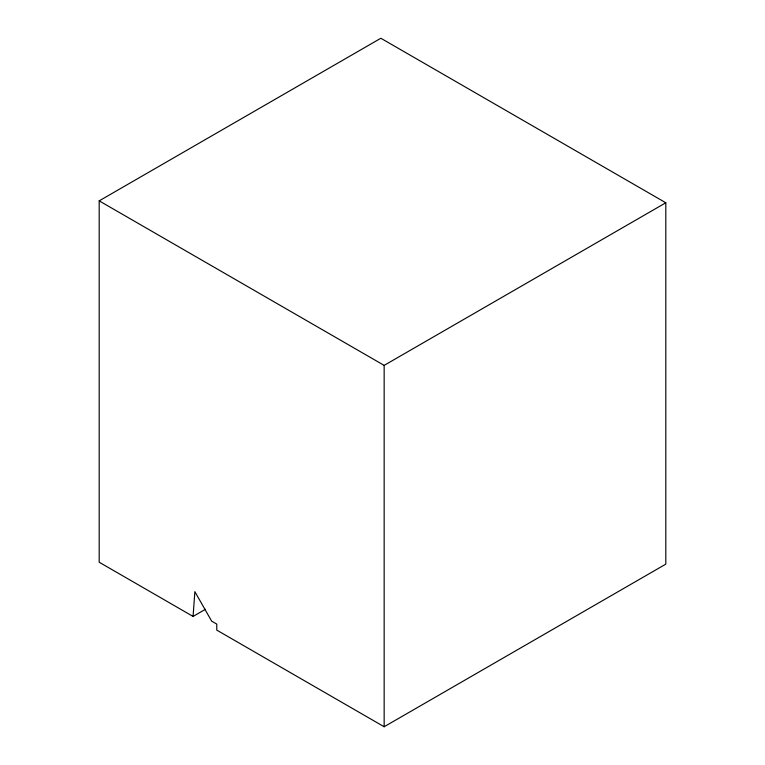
<?xml version="1.0" encoding="UTF-8"?>
<svg xmlns="http://www.w3.org/2000/svg" width="765" height="765" viewBox="0 0 765 765"><rect width="100%" height="100%" fill="white"/><g stroke="black" fill="none" stroke-linecap="round" stroke-linejoin="round"><path stroke-width="1.15" d="M193.076 616.437L194.855 591.651L211.647 621.123L216.763 624.077L216.763 630.102L384.154 726.75L665.808 564.14L665.808 202.773L380.846 38.25L99.192 200.86L99.192 562.227L193.076 616.437L205.46 609.284M99.192 200.86L384.154 365.383L665.808 202.773M384.154 365.383L384.154 726.75"/></g></svg>
